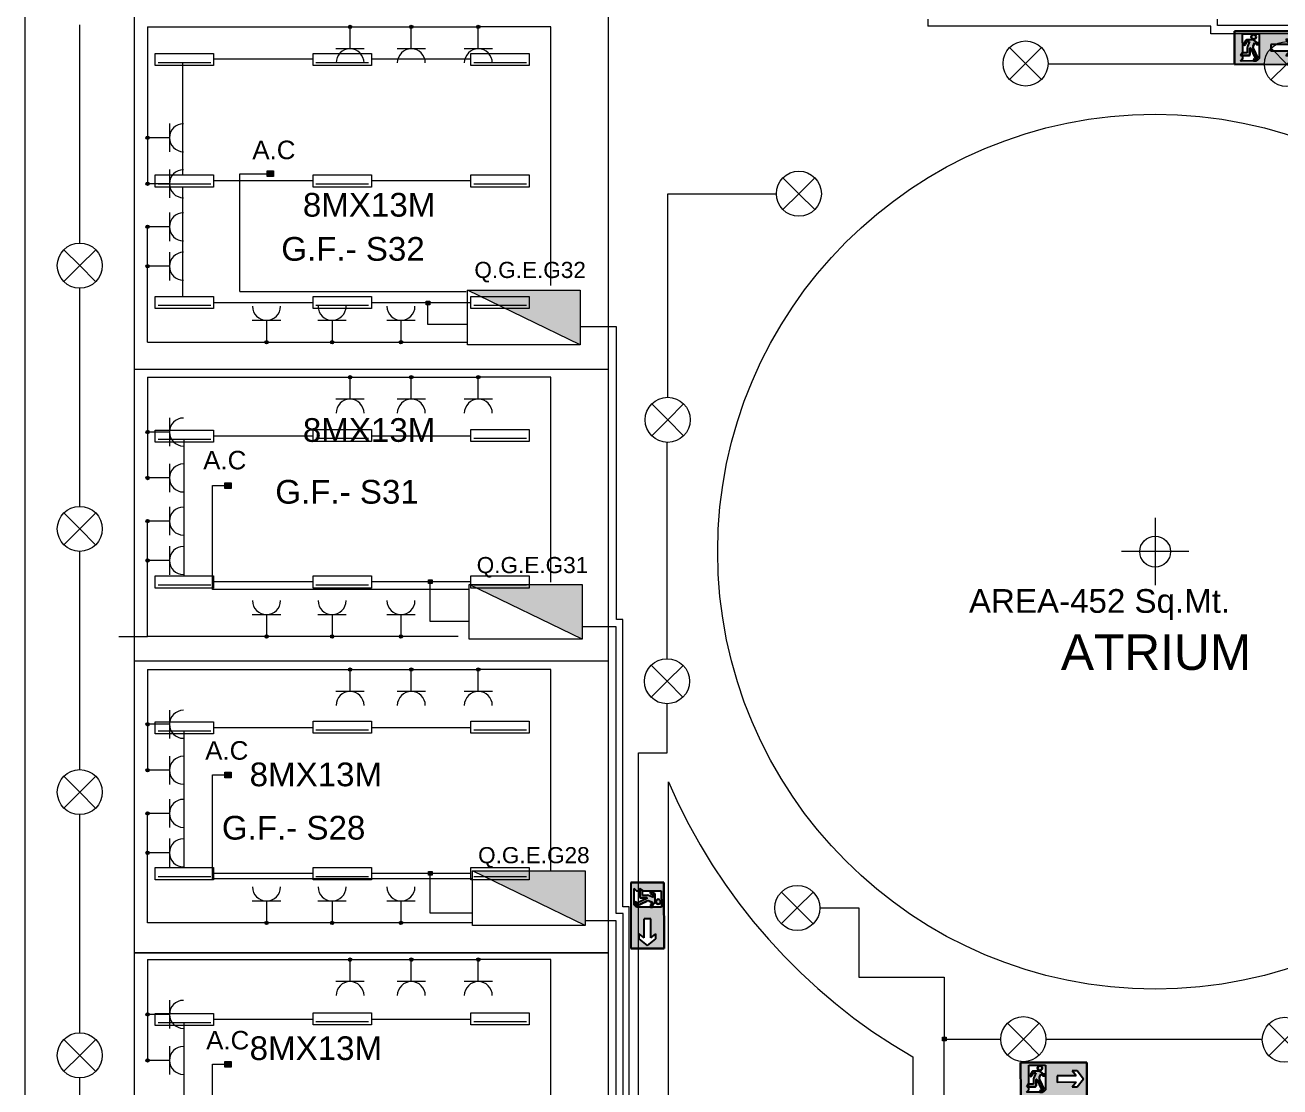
# Model space of a CAD drawing. Extents: x -17539 to 1421, y -3169 to 802964.
# Drawn here: x 50.13 to 84.56, y 365.69 to 394.81 of the extents above; entities that cross this region are included whole.
import ezdxf
from ezdxf.enums import TextEntityAlignment as Align

# ---------------------------------------------------------------- set-up
doc = ezdxf.new("R2010")
doc.units = 0
doc.header["$LTSCALE"] = 25
doc.header["$MEASUREMENT"] = 0
doc.linetypes.add('DASHED2', pattern=[0.375, 0.25, -0.125])
doc.layers.get('0').update_dxf_attribs({"lineweight": 9})
for name, color, linetype, lineweight in [('Iluminação', 10, 'Continuous', 9), ('Quadros', 50, 'Continuous', 9), ('www.cadblocksfree.com', 7, 'Continuous', 9)]:
    doc.layers.add(name, color=color, linetype=linetype, lineweight=lineweight)
doc.layers.add('Simbologia de Emergência', color=6, linetype='Continuous')
doc.layers.add('Tomadas', color=3, linetype='Continuous', lineweight=9, true_color=0x00f500)
doc.styles.add('ROMANS', font='arial.ttf')
doc.styles.get("Standard").update_dxf_attribs({"font": 'arial.ttf'})

# ---------------------------------------------------------------- blocks, each defined once
blk = doc.blocks.new('Iluminárias 1')
at = {"layer": 'Iluminação'}
blk.add_line((0.079, 0.079), (1.521, 0.079), dxfattribs=at)
blk.add_lwpolyline([(0, 0), (1.6, 0), (1.6, 0.332), (0, 0.332)], close=True, dxfattribs=at)
blk = doc.blocks.new('Ponto de Luz')
for q in [(-0.437, 0.437), (0.438, 0.436), (-0.438, -0.436), (0.437, -0.437)]:
    blk.add_line((0, 0), q)
blk.add_circle((0, 0), 0.618)
blk = doc.blocks.new('Caixa de Derivação')
at = {"layer": 'Iluminação'}
h = blk.add_hatch(color=256, dxfattribs=at)
h.dxf.hatch_style = 1
h.paths.add_polyline_path([(0.052, 0.051), (-0.048, 0.051), (-0.048, -0.049), (0.052, -0.049)])
blk.add_lwpolyline([(-0.048, 0.051), (0.052, 0.051), (0.052, -0.049), (-0.048, -0.049)], close=True, dxfattribs=at)
blk = doc.blocks.new('emergencia seta')
at = {"layer": 'Simbologia de Emergência'}
h = blk.add_hatch(color=98, dxfattribs=at)
h.paths.add_polyline_path([(1.001, 0.298), (0.094, 0.296), (-0.813, 0.294), (-0.811, -0.613), (1.003, -0.609)])
h.paths.add_polyline_path([(-0.131, -0.455), (-0.195, -0.52), (-0.649, -0.521), (-0.585, -0.456), (-0.585, -0.371), (-0.643, -0.371), (-0.595, -0.289), (-0.585, -0.289), (-0.587, 0.224), (-0.133, 0.225)], flags=16)
h.paths.add_polyline_path([(-0.372, -0.172, 0.038289), (-0.372, -0.171)], flags=0)
h.paths.add_polyline_path([(0.186, -0.248), (0.185, -0.067), (0.706, -0.066), (0.597, 0.07), (0.733, 0.07), (0.915, -0.156), (0.734, -0.383), (0.598, -0.383), (0.706, -0.247)], flags=16)
h.paths.add_polyline_path([(-0.349, 0.142, -1), (-0.221, 0.142, -1)], flags=0)
h.paths.add_polyline_path([(-0.188, -0.455), (-0.261, -0.455), (-0.291, -0.52), (-0.218, -0.52)], flags=16)
h.paths.add_polyline_path([(-0.3, -0.17, -0.215507), (-0.301, -0.11), (-0.263, -0.02), (-0.204, -0.069), (-0.132, -0.069), (-0.132, -0.021), (-0.187, -0.021), (-0.277, 0.054, 0.148058), (-0.294, 0.059), (-0.473, 0.059, 0.263654), (-0.498, 0.044), (-0.553, -0.048, 1), (-0.512, -0.072), (-0.462, 0.011), (-0.399, 0.011), (-0.454, -0.127, 0.095479), (-0.459, -0.154), (-0.459, -0.293), (-0.592, -0.294), (-0.635, -0.366), (-0.409, -0.366, 0.414214), (-0.386, -0.343), (-0.387, -0.173, -0.740976), (-0.372, -0.172), (-0.241, -0.446), (-0.169, -0.446)], flags=0)
for p, q in [((-0.813, 0.294), (1.001, 0.298)), ((-0.811, -0.613), (-0.813, 0.294)), ((1.001, 0.298), (1.003, -0.609)), ((1.001, 0.298), (1.001, 0.298)), ((1.001, 0.298), (1.003, -0.609)), ((1.001, 0.298), (1.001, 0.298))]:
    blk.add_line(p, q, dxfattribs=at)
at = {"layer": 'Simbologia de Emergência', "color": 7, "linetype": 'ByBlock', "lineweight": -2, "true_color": 0xffffff}
for p, q in [((1.001, 0.298), (-0.813, 0.294)), ((-0.813, 0.294), (-0.811, -0.613)), ((-0.587, 0.224), (-0.133, 0.225)), ((-0.587, 0.224), (-0.133, 0.225)), ((-0.587, 0.224), (-0.133, 0.225)), ((-0.585, -0.289), (-0.587, 0.224)), ((-0.585, -0.289), (-0.587, 0.224)), ((-0.585, -0.289), (-0.587, 0.224)), ((-0.498, 0.044), (-0.553, -0.048)), ((-0.498, 0.044), (-0.553, -0.048)), ((-0.498, 0.044), (-0.553, -0.048)), ((-0.512, -0.072), (-0.462, 0.011)), ((-0.512, -0.072), (-0.462, 0.011)), ((-0.512, -0.072), (-0.462, 0.011)), ((-0.294, 0.059), (-0.473, 0.059)), ((-0.294, 0.059), (-0.473, 0.059)), ((-0.294, 0.059), (-0.473, 0.059)), ((-0.462, 0.011), (-0.399, 0.011)), ((-0.462, 0.011), (-0.399, 0.011)), ((-0.462, 0.011), (-0.399, 0.011)), ((-0.399, 0.011), (-0.454, -0.127)), ((-0.399, 0.011), (-0.454, -0.127)), ((-0.399, 0.011), (-0.454, -0.127)), ((-0.349, 0.142), (-0.349, 0.142)), ((-0.277, 0.054), (-0.187, -0.021)), ((-0.277, 0.054), (-0.187, -0.021)), ((-0.187, -0.021), (-0.277, 0.054)), ((-0.133, 0.225), (-0.131, -0.455)), ((0.706, -0.066), (0.597, 0.07)), ((0.733, 0.07), (0.597, 0.07)), ((0.915, -0.156), (0.733, 0.07)), ((1.003, -0.609), (1.001, 0.298)), ((1.003, -0.609), (1.001, 0.298)), ((-0.595, -0.289), (-0.643, -0.371)), ((-0.595, -0.289), (-0.643, -0.371)), ((-0.643, -0.371), (-0.595, -0.289)), ((-0.592, -0.294), (-0.635, -0.366)), ((-0.592, -0.294), (-0.635, -0.366)), ((-0.592, -0.294), (-0.635, -0.366)), ((-0.585, -0.289), (-0.595, -0.289)), ((-0.585, -0.289), (-0.595, -0.289)), ((-0.595, -0.289), (-0.585, -0.289)), ((-0.459, -0.293), (-0.592, -0.294)), ((-0.459, -0.293), (-0.592, -0.294)), ((-0.459, -0.293), (-0.592, -0.294)), ((-0.459, -0.154), (-0.459, -0.293)), ((-0.459, -0.154), (-0.459, -0.293)), ((-0.459, -0.154), (-0.459, -0.293)), ((-0.387, -0.173), (-0.386, -0.343)), ((-0.387, -0.173), (-0.386, -0.343)), ((-0.386, -0.343), (-0.387, -0.173)), ((-0.372, -0.171), (-0.372, -0.172)), ((-0.372, -0.172), (-0.241, -0.446)), ((-0.372, -0.172), (-0.241, -0.446)), ((-0.372, -0.172), (-0.372, -0.172)), ((-0.372, -0.172), (-0.241, -0.446)), ((-0.263, -0.02), (-0.301, -0.11)), ((-0.263, -0.02), (-0.301, -0.11)), ((-0.301, -0.11), (-0.263, -0.02)), ((-0.3, -0.17), (-0.169, -0.446)), ((-0.3, -0.17), (-0.169, -0.446)), ((-0.169, -0.446), (-0.3, -0.17)), ((-0.263, -0.02), (-0.204, -0.069)), ((-0.263, -0.02), (-0.204, -0.069)), ((-0.263, -0.02), (-0.204, -0.069)), ((-0.263, -0.02), (-0.263, -0.02)), ((-0.204, -0.069), (-0.132, -0.069)), ((-0.204, -0.069), (-0.132, -0.069)), ((-0.204, -0.069), (-0.132, -0.069)), ((-0.187, -0.021), (-0.132, -0.021)), ((-0.187, -0.021), (-0.132, -0.021)), ((-0.132, -0.021), (-0.187, -0.021)), ((-0.132, -0.069), (-0.132, -0.021)), ((0.706, -0.066), (0.185, -0.067)), ((0.185, -0.067), (0.186, -0.248)), ((0.706, -0.247), (0.186, -0.248)), ((0.706, -0.247), (0.598, -0.383)), ((0.915, -0.156), (0.734, -0.383)), ((-0.811, -0.613), (1.003, -0.609)), ((-0.585, -0.456), (-0.649, -0.521)), ((-0.585, -0.456), (-0.649, -0.521)), ((-0.649, -0.521), (-0.585, -0.456)), ((-0.195, -0.52), (-0.649, -0.521)), ((-0.585, -0.371), (-0.643, -0.371)), ((-0.585, -0.371), (-0.643, -0.371)), ((-0.585, -0.371), (-0.643, -0.371)), ((-0.409, -0.366), (-0.635, -0.366)), ((-0.409, -0.366), (-0.635, -0.366)), ((-0.635, -0.366), (-0.409, -0.366)), ((-0.585, -0.456), (-0.585, -0.371)), ((-0.585, -0.456), (-0.585, -0.371)), ((-0.585, -0.456), (-0.585, -0.371)), ((-0.291, -0.52), (-0.261, -0.455)), ((-0.291, -0.52), (-0.261, -0.455)), ((-0.261, -0.455), (-0.291, -0.52)), ((-0.291, -0.52), (-0.218, -0.52)), ((-0.188, -0.455), (-0.261, -0.455)), ((-0.188, -0.455), (-0.261, -0.455)), ((-0.188, -0.455), (-0.261, -0.455)), ((-0.169, -0.446), (-0.241, -0.446)), ((-0.169, -0.446), (-0.241, -0.446)), ((-0.241, -0.446), (-0.169, -0.446)), ((-0.218, -0.52), (-0.188, -0.455)), ((-0.218, -0.52), (-0.188, -0.455)), ((-0.218, -0.52), (-0.188, -0.455)), ((-0.131, -0.455), (-0.195, -0.52)), ((-0.131, -0.455), (-0.195, -0.52)), ((-0.131, -0.455), (-0.195, -0.52)), ((-0.188, -0.455), (-0.188, -0.455)), ((-0.131, -0.455), (-0.131, -0.455)), ((0.734, -0.383), (0.598, -0.383))]:
    blk.add_line(p, q, dxfattribs=at)
blk.add_circle((-0.285, 0.142), 0.0645, dxfattribs=at)
blk.add_circle((-0.285, 0.142), 0.0645, dxfattribs=at)
for centre, radius, start, end in [((-0.473, 0.029), 0.0296, 90.1318, 149.2124), ((-0.473, 0.029), 0.0296, 90.1318, 149.2123), ((-0.473, 0.029), 0.0296, 90.1318, 149.2123), ((-0.285, 0.142), 0.0645, 0.1318, 180.1318), ((-0.285, 0.142), 0.0645, 180.1318, 0.1318), ((-0.294, 0.03), 0.0296, 56.444, 90.1318), ((-0.294, 0.03), 0.0296, 56.4442, 90.1318), ((-0.294, 0.03), 0.0296, 56.4442, 90.1318), ((-0.532, -0.06), 0.024, 149.2124, 329.2124), ((-0.532, -0.06), 0.024, 149.2123, 329.2123), ((-0.532, -0.06), 0.024, 149.2123, 329.2123), ((-0.387, -0.154), 0.0726, 158.3161, 180.1318), ((-0.387, -0.154), 0.0726, 158.3158, 180.1318), ((-0.387, -0.154), 0.0726, 158.3158, 180.1318), ((-0.409, -0.343), 0.0227, 270.1318, 0.1318), ((-0.409, -0.343), 0.0227, 270.1318, 0.1318), ((-0.409, -0.343), 0.0227, 270.1318, 0.1318), ((-0.379, -0.174), 0.00779, 21.0343, 167.1846), ((-0.379, -0.174), 0.00779, 21.0343, 167.1846), ((-0.379, -0.174), 0.00779, 21.0343, 167.1846), ((-0.379, -0.174), 0.00779, 21.0343, 29.8052), ((-0.234, -0.138), 0.0726, 156.7728, 205.4198), ((-0.234, -0.138), 0.0726, 156.7731, 205.4198), ((-0.234, -0.138), 0.0726, 156.7731, 205.4198)]:
    blk.add_arc(centre, radius, start, end, dxfattribs=at)
blk = doc.blocks.new('quadro eletrico')
h = blk.add_hatch(color=256)
h.dxf.hatch_style = 1
h.paths.add_polyline_path([(1.839, -0.788), (-1.457, 0.809), (-1.457, -0.788)])
blk.add_line((-1.457, 0.809), (1.839, -0.788))
blk.add_lwpolyline([(-1.457, 0.809), (1.839, 0.809), (1.839, -0.788), (-1.457, -0.788)], close=True)
blk = doc.blocks.new('Quadro')
at = {"xscale": 0.6593095434044552, "yscale": 0.6593095434044552, "zscale": 0.6593095434044552}
blk.add_blockref('quadro eletrico', (-0.091, 0.017), dxfattribs=at)
blk = doc.blocks.new('Tomada')
for p, q in [((0, 0.632), (0, 0)), ((0, 0), (-0.975, 0)), ((0, 0), (0, -0.632))]:
    blk.add_line(p, q)
blk.add_arc((0.622, 0), 0.622, 90, 270)

msp = doc.modelspace()

# ---------------------------------------------------------------- hatches: boundary and pattern name
at = {"layer": 'Tomadas'}
h = msp.add_hatch(color=256, dxfattribs=at)
h.dxf.hatch_style = 1
h.paths.add_polyline_path([(59.095, 394.76, 1), (59.002, 394.76, 1)])
h = msp.add_hatch(color=256, dxfattribs=at)
h.dxf.hatch_style = 1
h.paths.add_polyline_path([(59.095, 394.76, 1), (59.002, 394.76, 1)])
h = msp.add_hatch(color=256, dxfattribs=at)
h.dxf.hatch_style = 1
h.paths.add_polyline_path([(59.095, 394.76, 1), (59.002, 394.76, 1)])
h = msp.add_hatch(color=256, dxfattribs=at)
h.dxf.hatch_style = 1
h.paths.add_polyline_path([(59.095, 394.76, 1), (59.002, 394.76, 1)])
h = msp.add_hatch(color=256, dxfattribs=at)
h.dxf.hatch_style = 1
h.paths.add_polyline_path([(60.775, 394.76, 1), (60.682, 394.76, 1)])
h = msp.add_hatch(color=256, dxfattribs=at)
h.dxf.hatch_style = 1
h.paths.add_polyline_path([(60.775, 394.76, 1), (60.682, 394.76, 1)])
h = msp.add_hatch(color=256, dxfattribs=at)
h.dxf.hatch_style = 1
h.paths.add_polyline_path([(60.775, 394.76, 1), (60.682, 394.76, 1)])
h = msp.add_hatch(color=256, dxfattribs=at)
h.dxf.hatch_style = 1
h.paths.add_polyline_path([(60.775, 394.76, 1), (60.682, 394.76, 1)])
h = msp.add_hatch(color=256, dxfattribs=at)
h.dxf.hatch_style = 1
h.paths.add_polyline_path([(62.519, 394.76, 1), (62.612, 394.76, 1)])
h = msp.add_hatch(color=256, dxfattribs=at)
h.dxf.hatch_style = 1
h.paths.add_polyline_path([(62.519, 394.76, 1), (62.612, 394.76, 1)])
h = msp.add_hatch(color=256, dxfattribs=at)
h.dxf.hatch_style = 1
h.paths.add_polyline_path([(62.519, 394.76, 1), (62.612, 394.76, 1)])
h = msp.add_hatch(color=256, dxfattribs=at)
h.dxf.hatch_style = 1
h.paths.add_polyline_path([(62.519, 394.76, 1), (62.612, 394.76, 1)])
h = msp.add_hatch(color=256, dxfattribs=at)
h.dxf.hatch_style = 1
h.paths.add_polyline_path([(53.54, 391.722, 1), (53.446, 391.722, 1)])
h = msp.add_hatch(color=256, dxfattribs=at)
h.dxf.hatch_style = 1
h.paths.add_polyline_path([(53.54, 391.722, 1), (53.446, 391.722, 1)])
h = msp.add_hatch(color=256, dxfattribs=at)
h.dxf.hatch_style = 1
h.paths.add_polyline_path([(53.54, 391.722, 1), (53.446, 391.722, 1)])
h = msp.add_hatch(color=256, dxfattribs=at)
h.dxf.hatch_style = 1
h.paths.add_polyline_path([(53.54, 391.722, 1), (53.446, 391.722, 1)])
h = msp.add_hatch(color=256, dxfattribs=at)
h.dxf.hatch_style = 1
h.paths.add_polyline_path([(56.777, 390.812), (56.777, 390.656), (56.951, 390.656), (56.951, 390.812)])
h = msp.add_hatch(color=256, dxfattribs=at)
h.dxf.hatch_style = 1
h.paths.add_polyline_path([(53.54, 390.46, 1), (53.446, 390.46, 1)])
h = msp.add_hatch(color=256, dxfattribs=at)
h.dxf.hatch_style = 1
h.paths.add_polyline_path([(53.54, 390.46, 1), (53.446, 390.46, 1)])
h = msp.add_hatch(color=256, dxfattribs=at)
h.dxf.hatch_style = 1
h.paths.add_polyline_path([(53.54, 390.46, 1), (53.446, 390.46, 1)])
h = msp.add_hatch(color=256, dxfattribs=at)
h.dxf.hatch_style = 1
h.paths.add_polyline_path([(53.54, 390.46, 1), (53.446, 390.46, 1)])
h = msp.add_hatch(color=256, dxfattribs=at)
h.dxf.hatch_style = 1
h.paths.add_polyline_path([(53.54, 389.279, 1), (53.446, 389.279, 1)])
h = msp.add_hatch(color=256, dxfattribs=at)
h.dxf.hatch_style = 1
h.paths.add_polyline_path([(53.54, 389.279, 1), (53.446, 389.279, 1)])
h = msp.add_hatch(color=256, dxfattribs=at)
h.dxf.hatch_style = 1
h.paths.add_polyline_path([(53.54, 389.279, 1), (53.446, 389.279, 1)])
h = msp.add_hatch(color=256, dxfattribs=at)
h.dxf.hatch_style = 1
h.paths.add_polyline_path([(53.54, 389.279, 1), (53.446, 389.279, 1)])
h = msp.add_hatch(color=256, dxfattribs=at)
h.dxf.hatch_style = 1
h.paths.add_polyline_path([(53.54, 388.196, 1), (53.446, 388.196, 1)])
h = msp.add_hatch(color=256, dxfattribs=at)
h.dxf.hatch_style = 1
h.paths.add_polyline_path([(53.54, 388.196, 1), (53.446, 388.196, 1)])
h = msp.add_hatch(color=256, dxfattribs=at)
h.dxf.hatch_style = 1
h.paths.add_polyline_path([(53.54, 388.196, 1), (53.446, 388.196, 1)])
h = msp.add_hatch(color=256, dxfattribs=at)
h.dxf.hatch_style = 1
h.paths.add_polyline_path([(53.54, 388.196, 1), (53.446, 388.196, 1)])
h = msp.add_hatch(color=256, dxfattribs=at)
h.dxf.hatch_style = 1
h.paths.add_polyline_path([(56.804, 386.113, 1), (56.71, 386.113, 1)])
h = msp.add_hatch(color=256, dxfattribs=at)
h.dxf.hatch_style = 1
h.paths.add_polyline_path([(56.804, 386.113, 1), (56.71, 386.113, 1)])
h = msp.add_hatch(color=256, dxfattribs=at)
h.dxf.hatch_style = 1
h.paths.add_polyline_path([(56.804, 386.113, 1), (56.71, 386.113, 1)])
h = msp.add_hatch(color=256, dxfattribs=at)
h.dxf.hatch_style = 1
h.paths.add_polyline_path([(56.804, 386.113, 1), (56.71, 386.113, 1)])
h = msp.add_hatch(color=256, dxfattribs=at)
h.dxf.hatch_style = 1
h.paths.add_polyline_path([(58.601, 386.113, 1), (58.508, 386.113, 1)])
h = msp.add_hatch(color=256, dxfattribs=at)
h.dxf.hatch_style = 1
h.paths.add_polyline_path([(58.601, 386.113, 1), (58.508, 386.113, 1)])
h = msp.add_hatch(color=256, dxfattribs=at)
h.dxf.hatch_style = 1
h.paths.add_polyline_path([(58.601, 386.113, 1), (58.508, 386.113, 1)])
h = msp.add_hatch(color=256, dxfattribs=at)
h.dxf.hatch_style = 1
h.paths.add_polyline_path([(58.601, 386.113, 1), (58.508, 386.113, 1)])
h = msp.add_hatch(color=256, dxfattribs=at)
h.dxf.hatch_style = 1
h.paths.add_polyline_path([(60.491, 386.113, 1), (60.398, 386.113, 1)])
h = msp.add_hatch(color=256, dxfattribs=at)
h.dxf.hatch_style = 1
h.paths.add_polyline_path([(60.491, 386.113, 1), (60.398, 386.113, 1)])
h = msp.add_hatch(color=256, dxfattribs=at)
h.dxf.hatch_style = 1
h.paths.add_polyline_path([(60.491, 386.113, 1), (60.398, 386.113, 1)])
h = msp.add_hatch(color=256, dxfattribs=at)
h.dxf.hatch_style = 1
h.paths.add_polyline_path([(60.491, 386.113, 1), (60.398, 386.113, 1)])
h = msp.add_hatch(color=256, dxfattribs=at)
h.dxf.hatch_style = 1
h.paths.add_polyline_path([(59.095, 385.152, 1), (59.002, 385.152, 1)])
h = msp.add_hatch(color=256, dxfattribs=at)
h.dxf.hatch_style = 1
h.paths.add_polyline_path([(59.095, 385.152, 1), (59.002, 385.152, 1)])
h = msp.add_hatch(color=256, dxfattribs=at)
h.dxf.hatch_style = 1
h.paths.add_polyline_path([(59.095, 385.152, 1), (59.002, 385.152, 1)])
h = msp.add_hatch(color=256, dxfattribs=at)
h.dxf.hatch_style = 1
h.paths.add_polyline_path([(59.095, 385.152, 1), (59.002, 385.152, 1)])
h = msp.add_hatch(color=256, dxfattribs=at)
h.dxf.hatch_style = 1
h.paths.add_polyline_path([(60.775, 385.152, 1), (60.682, 385.152, 1)])
h = msp.add_hatch(color=256, dxfattribs=at)
h.dxf.hatch_style = 1
h.paths.add_polyline_path([(60.775, 385.152, 1), (60.682, 385.152, 1)])
h = msp.add_hatch(color=256, dxfattribs=at)
h.dxf.hatch_style = 1
h.paths.add_polyline_path([(60.775, 385.152, 1), (60.682, 385.152, 1)])
h = msp.add_hatch(color=256, dxfattribs=at)
h.dxf.hatch_style = 1
h.paths.add_polyline_path([(60.775, 385.152, 1), (60.682, 385.152, 1)])
h = msp.add_hatch(color=256, dxfattribs=at)
h.dxf.hatch_style = 1
h.paths.add_polyline_path([(62.519, 385.152, 1), (62.612, 385.152, 1)])
h = msp.add_hatch(color=256, dxfattribs=at)
h.dxf.hatch_style = 1
h.paths.add_polyline_path([(62.519, 385.152, 1), (62.612, 385.152, 1)])
h = msp.add_hatch(color=256, dxfattribs=at)
h.dxf.hatch_style = 1
h.paths.add_polyline_path([(62.519, 385.152, 1), (62.612, 385.152, 1)])
h = msp.add_hatch(color=256, dxfattribs=at)
h.dxf.hatch_style = 1
h.paths.add_polyline_path([(62.519, 385.152, 1), (62.612, 385.152, 1)])
h = msp.add_hatch(color=256, dxfattribs=at)
h.dxf.hatch_style = 1
h.paths.add_polyline_path([(53.54, 383.65, 1), (53.446, 383.65, 1)])
h = msp.add_hatch(color=256, dxfattribs=at)
h.dxf.hatch_style = 1
h.paths.add_polyline_path([(53.54, 383.65, 1), (53.446, 383.65, 1)])
h = msp.add_hatch(color=256, dxfattribs=at)
h.dxf.hatch_style = 1
h.paths.add_polyline_path([(53.54, 383.65, 1), (53.446, 383.65, 1)])
h = msp.add_hatch(color=256, dxfattribs=at)
h.dxf.hatch_style = 1
h.paths.add_polyline_path([(53.54, 383.65, 1), (53.446, 383.65, 1)])
h = msp.add_hatch(color=256, dxfattribs=at)
h.dxf.hatch_style = 1
h.paths.add_polyline_path([(53.54, 382.389, 1), (53.446, 382.389, 1)])
h = msp.add_hatch(color=256, dxfattribs=at)
h.dxf.hatch_style = 1
h.paths.add_polyline_path([(53.54, 382.389, 1), (53.446, 382.389, 1)])
h = msp.add_hatch(color=256, dxfattribs=at)
h.dxf.hatch_style = 1
h.paths.add_polyline_path([(53.54, 382.389, 1), (53.446, 382.389, 1)])
h = msp.add_hatch(color=256, dxfattribs=at)
h.dxf.hatch_style = 1
h.paths.add_polyline_path([(53.54, 382.389, 1), (53.446, 382.389, 1)])
h = msp.add_hatch(color=256, dxfattribs=at)
h.dxf.hatch_style = 1
h.paths.add_polyline_path([(55.614, 382.253), (55.614, 382.097), (55.788, 382.097), (55.788, 382.253)])
h = msp.add_hatch(color=256, dxfattribs=at)
h.dxf.hatch_style = 1
h.paths.add_polyline_path([(53.54, 381.207, 1), (53.446, 381.207, 1)])
h = msp.add_hatch(color=256, dxfattribs=at)
h.dxf.hatch_style = 1
h.paths.add_polyline_path([(53.54, 381.207, 1), (53.446, 381.207, 1)])
h = msp.add_hatch(color=256, dxfattribs=at)
h.dxf.hatch_style = 1
h.paths.add_polyline_path([(53.54, 381.207, 1), (53.446, 381.207, 1)])
h = msp.add_hatch(color=256, dxfattribs=at)
h.dxf.hatch_style = 1
h.paths.add_polyline_path([(53.54, 381.207, 1), (53.446, 381.207, 1)])
h = msp.add_hatch(color=256, dxfattribs=at)
h.dxf.hatch_style = 1
h.paths.add_polyline_path([(53.54, 380.125, 1), (53.446, 380.125, 1)])
h = msp.add_hatch(color=256, dxfattribs=at)
h.dxf.hatch_style = 1
h.paths.add_polyline_path([(53.54, 380.125, 1), (53.446, 380.125, 1)])
h = msp.add_hatch(color=256, dxfattribs=at)
h.dxf.hatch_style = 1
h.paths.add_polyline_path([(53.54, 380.125, 1), (53.446, 380.125, 1)])
h = msp.add_hatch(color=256, dxfattribs=at)
h.dxf.hatch_style = 1
h.paths.add_polyline_path([(53.54, 380.125, 1), (53.446, 380.125, 1)])
h = msp.add_hatch(color=256, dxfattribs=at)
h.dxf.hatch_style = 1
h.paths.add_polyline_path([(56.804, 378.042, 1), (56.71, 378.042, 1)])
h = msp.add_hatch(color=256, dxfattribs=at)
h.dxf.hatch_style = 1
h.paths.add_polyline_path([(56.804, 378.042, 1), (56.71, 378.042, 1)])
h = msp.add_hatch(color=256, dxfattribs=at)
h.dxf.hatch_style = 1
h.paths.add_polyline_path([(56.804, 378.042, 1), (56.71, 378.042, 1)])
h = msp.add_hatch(color=256, dxfattribs=at)
h.dxf.hatch_style = 1
h.paths.add_polyline_path([(56.804, 378.042, 1), (56.71, 378.042, 1)])
h = msp.add_hatch(color=256, dxfattribs=at)
h.dxf.hatch_style = 1
h.paths.add_polyline_path([(58.601, 378.042, 1), (58.508, 378.042, 1)])
h = msp.add_hatch(color=256, dxfattribs=at)
h.dxf.hatch_style = 1
h.paths.add_polyline_path([(58.601, 378.042, 1), (58.508, 378.042, 1)])
h = msp.add_hatch(color=256, dxfattribs=at)
h.dxf.hatch_style = 1
h.paths.add_polyline_path([(58.601, 378.042, 1), (58.508, 378.042, 1)])
h = msp.add_hatch(color=256, dxfattribs=at)
h.dxf.hatch_style = 1
h.paths.add_polyline_path([(58.601, 378.042, 1), (58.508, 378.042, 1)])
h = msp.add_hatch(color=256, dxfattribs=at)
h.dxf.hatch_style = 1
h.paths.add_polyline_path([(60.491, 378.042, 1), (60.398, 378.042, 1)])
h = msp.add_hatch(color=256, dxfattribs=at)
h.dxf.hatch_style = 1
h.paths.add_polyline_path([(60.491, 378.042, 1), (60.398, 378.042, 1)])
h = msp.add_hatch(color=256, dxfattribs=at)
h.dxf.hatch_style = 1
h.paths.add_polyline_path([(60.491, 378.042, 1), (60.398, 378.042, 1)])
h = msp.add_hatch(color=256, dxfattribs=at)
h.dxf.hatch_style = 1
h.paths.add_polyline_path([(60.491, 378.042, 1), (60.398, 378.042, 1)])
h = msp.add_hatch(color=256, dxfattribs=at)
h.dxf.hatch_style = 1
h.paths.add_polyline_path([(59.095, 377.134, 1), (59.002, 377.134, 1)])
h = msp.add_hatch(color=256, dxfattribs=at)
h.dxf.hatch_style = 1
h.paths.add_polyline_path([(59.095, 377.134, 1), (59.002, 377.134, 1)])
h = msp.add_hatch(color=256, dxfattribs=at)
h.dxf.hatch_style = 1
h.paths.add_polyline_path([(59.095, 377.134, 1), (59.002, 377.134, 1)])
h = msp.add_hatch(color=256, dxfattribs=at)
h.dxf.hatch_style = 1
h.paths.add_polyline_path([(59.095, 377.134, 1), (59.002, 377.134, 1)])
h = msp.add_hatch(color=256, dxfattribs=at)
h.dxf.hatch_style = 1
h.paths.add_polyline_path([(60.775, 377.134, 1), (60.682, 377.134, 1)])
h = msp.add_hatch(color=256, dxfattribs=at)
h.dxf.hatch_style = 1
h.paths.add_polyline_path([(60.775, 377.134, 1), (60.682, 377.134, 1)])
h = msp.add_hatch(color=256, dxfattribs=at)
h.dxf.hatch_style = 1
h.paths.add_polyline_path([(60.775, 377.134, 1), (60.682, 377.134, 1)])
h = msp.add_hatch(color=256, dxfattribs=at)
h.dxf.hatch_style = 1
h.paths.add_polyline_path([(60.775, 377.134, 1), (60.682, 377.134, 1)])
h = msp.add_hatch(color=256, dxfattribs=at)
h.dxf.hatch_style = 1
h.paths.add_polyline_path([(62.519, 377.134, 1), (62.612, 377.134, 1)])
h = msp.add_hatch(color=256, dxfattribs=at)
h.dxf.hatch_style = 1
h.paths.add_polyline_path([(62.519, 377.134, 1), (62.612, 377.134, 1)])
h = msp.add_hatch(color=256, dxfattribs=at)
h.dxf.hatch_style = 1
h.paths.add_polyline_path([(62.519, 377.134, 1), (62.612, 377.134, 1)])
h = msp.add_hatch(color=256, dxfattribs=at)
h.dxf.hatch_style = 1
h.paths.add_polyline_path([(62.519, 377.134, 1), (62.612, 377.134, 1)])
h = msp.add_hatch(color=256, dxfattribs=at)
h.dxf.hatch_style = 1
h.paths.add_polyline_path([(53.54, 375.633, 1), (53.446, 375.633, 1)])
h = msp.add_hatch(color=256, dxfattribs=at)
h.dxf.hatch_style = 1
h.paths.add_polyline_path([(53.54, 375.633, 1), (53.446, 375.633, 1)])
h = msp.add_hatch(color=256, dxfattribs=at)
h.dxf.hatch_style = 1
h.paths.add_polyline_path([(53.54, 375.633, 1), (53.446, 375.633, 1)])
h = msp.add_hatch(color=256, dxfattribs=at)
h.dxf.hatch_style = 1
h.paths.add_polyline_path([(53.54, 375.633, 1), (53.446, 375.633, 1)])
h = msp.add_hatch(color=256, dxfattribs=at)
h.dxf.hatch_style = 1
h.paths.add_polyline_path([(53.54, 374.372, 1), (53.446, 374.372, 1)])
h = msp.add_hatch(color=256, dxfattribs=at)
h.dxf.hatch_style = 1
h.paths.add_polyline_path([(53.54, 374.372, 1), (53.446, 374.372, 1)])
h = msp.add_hatch(color=256, dxfattribs=at)
h.dxf.hatch_style = 1
h.paths.add_polyline_path([(53.54, 374.372, 1), (53.446, 374.372, 1)])
h = msp.add_hatch(color=256, dxfattribs=at)
h.dxf.hatch_style = 1
h.paths.add_polyline_path([(53.54, 374.372, 1), (53.446, 374.372, 1)])
h = msp.add_hatch(color=256, dxfattribs=at)
h.dxf.hatch_style = 1
h.paths.add_polyline_path([(55.614, 374.323), (55.614, 374.166), (55.788, 374.166), (55.788, 374.323)])
h = msp.add_hatch(color=256, dxfattribs=at)
h.dxf.hatch_style = 1
h.paths.add_polyline_path([(53.54, 373.19, 1), (53.446, 373.19, 1)])
h = msp.add_hatch(color=256, dxfattribs=at)
h.dxf.hatch_style = 1
h.paths.add_polyline_path([(53.54, 373.19, 1), (53.446, 373.19, 1)])
h = msp.add_hatch(color=256, dxfattribs=at)
h.dxf.hatch_style = 1
h.paths.add_polyline_path([(53.54, 373.19, 1), (53.446, 373.19, 1)])
h = msp.add_hatch(color=256, dxfattribs=at)
h.dxf.hatch_style = 1
h.paths.add_polyline_path([(53.54, 373.19, 1), (53.446, 373.19, 1)])
h = msp.add_hatch(color=256, dxfattribs=at)
h.dxf.hatch_style = 1
h.paths.add_polyline_path([(53.54, 372.108, 1), (53.446, 372.108, 1)])
h = msp.add_hatch(color=256, dxfattribs=at)
h.dxf.hatch_style = 1
h.paths.add_polyline_path([(53.54, 372.108, 1), (53.446, 372.108, 1)])
h = msp.add_hatch(color=256, dxfattribs=at)
h.dxf.hatch_style = 1
h.paths.add_polyline_path([(53.54, 372.108, 1), (53.446, 372.108, 1)])
h = msp.add_hatch(color=256, dxfattribs=at)
h.dxf.hatch_style = 1
h.paths.add_polyline_path([(53.54, 372.108, 1), (53.446, 372.108, 1)])
h = msp.add_hatch(color=256, dxfattribs=at)
h.dxf.hatch_style = 1
h.paths.add_polyline_path([(56.804, 370.186, 1), (56.71, 370.186, 1)])
h = msp.add_hatch(color=256, dxfattribs=at)
h.dxf.hatch_style = 1
h.paths.add_polyline_path([(56.804, 370.186, 1), (56.71, 370.186, 1)])
h = msp.add_hatch(color=256, dxfattribs=at)
h.dxf.hatch_style = 1
h.paths.add_polyline_path([(56.804, 370.186, 1), (56.71, 370.186, 1)])
h = msp.add_hatch(color=256, dxfattribs=at)
h.dxf.hatch_style = 1
h.paths.add_polyline_path([(56.804, 370.186, 1), (56.71, 370.186, 1)])
h = msp.add_hatch(color=256, dxfattribs=at)
h.dxf.hatch_style = 1
h.paths.add_polyline_path([(58.601, 370.186, 1), (58.508, 370.186, 1)])
h = msp.add_hatch(color=256, dxfattribs=at)
h.dxf.hatch_style = 1
h.paths.add_polyline_path([(58.601, 370.186, 1), (58.508, 370.186, 1)])
h = msp.add_hatch(color=256, dxfattribs=at)
h.dxf.hatch_style = 1
h.paths.add_polyline_path([(58.601, 370.186, 1), (58.508, 370.186, 1)])
h = msp.add_hatch(color=256, dxfattribs=at)
h.dxf.hatch_style = 1
h.paths.add_polyline_path([(58.601, 370.186, 1), (58.508, 370.186, 1)])
h = msp.add_hatch(color=256, dxfattribs=at)
h.dxf.hatch_style = 1
h.paths.add_polyline_path([(60.491, 370.186, 1), (60.398, 370.186, 1)])
h = msp.add_hatch(color=256, dxfattribs=at)
h.dxf.hatch_style = 1
h.paths.add_polyline_path([(60.491, 370.186, 1), (60.398, 370.186, 1)])
h = msp.add_hatch(color=256, dxfattribs=at)
h.dxf.hatch_style = 1
h.paths.add_polyline_path([(60.491, 370.186, 1), (60.398, 370.186, 1)])
h = msp.add_hatch(color=256, dxfattribs=at)
h.dxf.hatch_style = 1
h.paths.add_polyline_path([(60.491, 370.186, 1), (60.398, 370.186, 1)])
h = msp.add_hatch(color=256, dxfattribs=at)
h.dxf.hatch_style = 1
h.paths.add_polyline_path([(59.095, 369.178, 1), (59.002, 369.178, 1)])
h = msp.add_hatch(color=256, dxfattribs=at)
h.dxf.hatch_style = 1
h.paths.add_polyline_path([(59.095, 369.178, 1), (59.002, 369.178, 1)])
h = msp.add_hatch(color=256, dxfattribs=at)
h.dxf.hatch_style = 1
h.paths.add_polyline_path([(59.095, 369.178, 1), (59.002, 369.178, 1)])
h = msp.add_hatch(color=256, dxfattribs=at)
h.dxf.hatch_style = 1
h.paths.add_polyline_path([(59.095, 369.178, 1), (59.002, 369.178, 1)])
h = msp.add_hatch(color=256, dxfattribs=at)
h.dxf.hatch_style = 1
h.paths.add_polyline_path([(60.775, 369.178, 1), (60.682, 369.178, 1)])
h = msp.add_hatch(color=256, dxfattribs=at)
h.dxf.hatch_style = 1
h.paths.add_polyline_path([(60.775, 369.178, 1), (60.682, 369.178, 1)])
h = msp.add_hatch(color=256, dxfattribs=at)
h.dxf.hatch_style = 1
h.paths.add_polyline_path([(60.775, 369.178, 1), (60.682, 369.178, 1)])
h = msp.add_hatch(color=256, dxfattribs=at)
h.dxf.hatch_style = 1
h.paths.add_polyline_path([(60.775, 369.178, 1), (60.682, 369.178, 1)])
h = msp.add_hatch(color=256, dxfattribs=at)
h.dxf.hatch_style = 1
h.paths.add_polyline_path([(62.519, 369.178, 1), (62.612, 369.178, 1)])
h = msp.add_hatch(color=256, dxfattribs=at)
h.dxf.hatch_style = 1
h.paths.add_polyline_path([(62.519, 369.178, 1), (62.612, 369.178, 1)])
h = msp.add_hatch(color=256, dxfattribs=at)
h.dxf.hatch_style = 1
h.paths.add_polyline_path([(62.519, 369.178, 1), (62.612, 369.178, 1)])
h = msp.add_hatch(color=256, dxfattribs=at)
h.dxf.hatch_style = 1
h.paths.add_polyline_path([(62.519, 369.178, 1), (62.612, 369.178, 1)])
h = msp.add_hatch(color=256, dxfattribs=at)
h.dxf.hatch_style = 1
h.paths.add_polyline_path([(53.54, 367.677, 1), (53.446, 367.677, 1)])
h = msp.add_hatch(color=256, dxfattribs=at)
h.dxf.hatch_style = 1
h.paths.add_polyline_path([(53.54, 367.677, 1), (53.446, 367.677, 1)])
h = msp.add_hatch(color=256, dxfattribs=at)
h.dxf.hatch_style = 1
h.paths.add_polyline_path([(53.54, 367.677, 1), (53.446, 367.677, 1)])
h = msp.add_hatch(color=256, dxfattribs=at)
h.dxf.hatch_style = 1
h.paths.add_polyline_path([(53.54, 367.677, 1), (53.446, 367.677, 1)])
h = msp.add_hatch(color=256, dxfattribs=at)
h.dxf.hatch_style = 1
h.paths.add_polyline_path([(53.54, 366.415, 1), (53.446, 366.415, 1)])
h = msp.add_hatch(color=256, dxfattribs=at)
h.dxf.hatch_style = 1
h.paths.add_polyline_path([(53.54, 366.415, 1), (53.446, 366.415, 1)])
h = msp.add_hatch(color=256, dxfattribs=at)
h.dxf.hatch_style = 1
h.paths.add_polyline_path([(53.54, 366.415, 1), (53.446, 366.415, 1)])
h = msp.add_hatch(color=256, dxfattribs=at)
h.dxf.hatch_style = 1
h.paths.add_polyline_path([(53.54, 366.415, 1), (53.446, 366.415, 1)])
h = msp.add_hatch(color=256, dxfattribs=at)
h.dxf.hatch_style = 1
h.paths.add_polyline_path([(55.614, 366.383), (55.614, 366.226), (55.788, 366.226), (55.788, 366.383)])

# ---------------------------------------------------------------- linework, layer by layer
at = {"layer": 'Iluminação'}
for p, q in [((51.633, 388.831), (51.633, 394.815)), ((55.304, 393.887), (58.034, 393.887)), ((59.634, 393.887), (62.364, 393.887)), ((54.459, 390.702), (54.459, 393.779)), ((84.131, 393.742), (78.196, 393.742)), ((54.459, 387.372), (54.459, 390.369)), ((55.304, 390.549), (58.034, 390.549)), ((59.634, 390.549), (62.364, 390.549)), ((67.761, 384.603), (67.761, 390.187)), ((67.761, 390.187), (70.742, 390.187)), ((51.633, 381.611), (51.633, 387.595)), ((58.034, 387.192), (55.304, 387.192)), ((62.364, 387.192), (59.634, 387.192)), ((61.185, 386.602), (61.185, 387.192)), ((62.271, 386.602), (61.185, 386.602)), ((55.304, 383.545), (58.034, 383.545)), ((59.634, 383.545), (62.364, 383.545)), ((54.494, 379.702), (54.494, 383.449)), ((67.744, 377.432), (67.744, 383.367)), ((51.633, 374.391), (51.633, 380.375)), ((58.034, 379.544), (55.304, 379.544)), ((62.364, 379.544), (59.634, 379.544)), ((61.248, 378.457), (61.248, 379.544)), ((62.319, 378.457), (61.248, 378.457)), ((67.744, 374.853), (67.744, 376.196)), ((54.494, 371.702), (54.494, 375.449)), ((55.304, 375.545), (58.034, 375.545)), ((59.634, 375.545), (62.364, 375.545)), ((66.964, 352.802), (66.964, 374.853)), ((66.964, 374.853), (67.744, 374.853)), ((51.633, 367.171), (51.633, 373.155)), ((58.034, 371.544), (55.304, 371.544)), ((62.364, 371.544), (59.634, 371.544)), ((61.248, 370.457), (61.248, 371.544)), ((62.406, 370.457), (61.248, 370.457)), ((71.934, 370.596), (73.003, 370.596)), ((73.003, 370.596), (73.003, 368.699)), ((73.003, 368.699), (75.347, 368.699)), ((75.347, 368.699), (75.347, 366.997)), ((54.494, 363.702), (54.494, 367.449)), ((55.304, 367.545), (58.034, 367.545)), ((59.634, 367.545), (62.364, 367.545)), ((75.347, 352.802), (75.347, 366.997)), ((75.347, 366.997), (76.9, 366.997)), ((78.136, 366.997), (84.071, 366.997)), ((51.633, 359.951), (51.633, 365.935))]:
    msp.add_line(p, q, dxfattribs=at)
at = {"layer": 'Quadros'}
for p, q in [((74.894, 394.97), (74.894, 394.784)), ((82.847, 394.796), (82.847, 394.97)), ((82.661, 394.784), (74.894, 394.784)), ((82.661, 394.576), (82.661, 394.784)), ((90.756, 394.576), (82.661, 394.576)), ((90.921, 394.796), (82.847, 394.796)), ((66.359, 386.537), (65.363, 386.537)), ((66.359, 378.511), (66.359, 386.537)), ((66.348, 378.305), (65.411, 378.305)), ((66.348, 370.443), (66.348, 378.305)), ((66.53, 378.511), (66.359, 378.511)), ((66.53, 370.623), (66.53, 378.511)), ((66.539, 370.443), (66.348, 370.443)), ((66.706, 370.623), (66.53, 370.623)), ((66.539, 362.811), (66.539, 370.443)), ((66.706, 362.941), (66.706, 370.623)), ((66.347, 370.246), (65.499, 370.246)), ((66.347, 362.6), (66.347, 370.246))]:
    msp.add_line(p, q, dxfattribs=at)
at = {"layer": 'Tomadas'}
for p, q in [((53.493, 394.76), (62.566, 394.76)), ((53.493, 394.76), (62.566, 394.76)), ((53.493, 394.76), (62.566, 394.76)), ((53.493, 394.76), (62.566, 394.76)), ((53.493, 394.76), (53.493, 390.454)), ((64.553, 394.766), (62.563, 394.766)), ((64.553, 387.666), (64.553, 394.766)), ((56.025, 387.505), (56.025, 390.727)), ((56.025, 390.727), (56.824, 390.727)), ((53.493, 386.113), (53.493, 389.279)), ((53.493, 386.113), (53.493, 389.279)), ((53.493, 386.113), (53.493, 389.265)), ((53.493, 386.113), (53.493, 389.265)), ((56.025, 387.505), (62.237, 387.505)), ((53.493, 386.113), (62.276, 386.113)), ((53.493, 385.152), (62.566, 385.152)), ((53.493, 385.152), (62.566, 385.152)), ((53.493, 385.152), (62.566, 385.152)), ((53.493, 385.152), (62.566, 385.152)), ((53.493, 385.152), (53.493, 382.383)), ((64.553, 385.157), (62.563, 385.157)), ((64.553, 379.529), (64.553, 385.157)), ((55.271, 379.327), (55.271, 382.181)), ((55.271, 382.181), (55.686, 382.181)), ((53.493, 378.042), (53.493, 381.207)), ((53.493, 378.042), (53.493, 381.207)), ((53.493, 378.042), (53.493, 381.194)), ((53.493, 378.042), (53.493, 381.194)), ((62.318, 379.327), (55.271, 379.327)), ((52.704, 378.042), (53.493, 378.042)), ((52.704, 378.042), (53.493, 378.042)), ((62.017, 378.042), (53.493, 378.042)), ((53.493, 377.134), (62.566, 377.134)), ((53.493, 377.134), (62.566, 377.134)), ((53.493, 377.134), (62.566, 377.134)), ((53.493, 377.134), (62.566, 377.134)), ((53.493, 377.134), (53.493, 374.365)), ((64.553, 377.14), (62.563, 377.14)), ((64.553, 371.616), (64.553, 377.14)), ((55.271, 371.397), (55.271, 374.25)), ((55.271, 374.25), (55.686, 374.25)), ((53.493, 370.186), (53.493, 373.19)), ((53.493, 370.186), (53.493, 373.19)), ((62.413, 371.397), (55.271, 371.397)), ((62.41, 370.186), (53.493, 370.186)), ((53.493, 369.178), (62.566, 369.178)), ((53.493, 369.178), (62.566, 369.178)), ((53.493, 369.178), (62.566, 369.178)), ((53.493, 369.178), (62.566, 369.178)), ((53.493, 369.178), (53.493, 366.409)), ((64.553, 369.183), (62.563, 369.183)), ((64.553, 363.631), (64.553, 369.183)), ((55.271, 363.457), (55.271, 366.31)), ((55.271, 366.31), (55.686, 366.31))]:
    msp.add_line(p, q, dxfattribs=at)
for points in [[(56.777, 390.812), (56.951, 390.812), (56.951, 390.656), (56.777, 390.656)], [(55.614, 382.253), (55.788, 382.253), (55.788, 382.097), (55.614, 382.097)], [(55.614, 374.323), (55.788, 374.323), (55.788, 374.166), (55.614, 374.166)], [(55.614, 366.383), (55.788, 366.383), (55.788, 366.226), (55.614, 366.226)]]:
    msp.add_lwpolyline(points, close=True, dxfattribs=at)
for centre in [(59.048, 394.76), (59.048, 394.76), (59.048, 394.76), (59.048, 394.76), (60.728, 394.76), (60.728, 394.76), (60.728, 394.76), (60.728, 394.76), (62.566, 394.76), (62.566, 394.76), (62.566, 394.76), (62.566, 394.76), (53.493, 391.722), (53.493, 391.722), (53.493, 391.722), (53.493, 391.722), (53.493, 390.46), (53.493, 390.46), (53.493, 390.46), (53.493, 390.46), (53.493, 389.279), (53.493, 389.279), (53.493, 389.279), (53.493, 389.279), (53.493, 388.196), (53.493, 388.196), (53.493, 388.196), (53.493, 388.196), (56.757, 386.113), (56.757, 386.113), (56.757, 386.113), (56.757, 386.113), (58.555, 386.113), (58.555, 386.113), (58.555, 386.113), (58.555, 386.113), (60.445, 386.113), (60.445, 386.113), (60.445, 386.113), (60.445, 386.113), (59.048, 385.152), (59.048, 385.152), (59.048, 385.152), (59.048, 385.152), (60.728, 385.152), (60.728, 385.152), (60.728, 385.152), (60.728, 385.152), (62.566, 385.152), (62.566, 385.152), (62.566, 385.152), (62.566, 385.152), (53.493, 383.65), (53.493, 383.65), (53.493, 383.65), (53.493, 383.65), (53.493, 382.389), (53.493, 382.389), (53.493, 382.389), (53.493, 382.389), (53.493, 381.207), (53.493, 381.207), (53.493, 381.207), (53.493, 381.207), (53.493, 380.125), (53.493, 380.125), (53.493, 380.125), (53.493, 380.125), (56.757, 378.042), (56.757, 378.042), (56.757, 378.042), (56.757, 378.042), (58.555, 378.042), (58.555, 378.042), (58.555, 378.042), (58.555, 378.042), (60.445, 378.042), (60.445, 378.042), (60.445, 378.042), (60.445, 378.042), (59.048, 377.134), (59.048, 377.134), (59.048, 377.134), (59.048, 377.134), (60.728, 377.134), (60.728, 377.134), (60.728, 377.134), (60.728, 377.134), (62.566, 377.134), (62.566, 377.134), (62.566, 377.134), (62.566, 377.134), (53.493, 375.633), (53.493, 375.633), (53.493, 375.633), (53.493, 375.633), (53.493, 374.372), (53.493, 374.372), (53.493, 374.372), (53.493, 374.372), (53.493, 373.19), (53.493, 373.19), (53.493, 373.19), (53.493, 373.19), (53.493, 372.108), (53.493, 372.108), (53.493, 372.108), (53.493, 372.108), (56.757, 370.186), (56.757, 370.186), (56.757, 370.186), (56.757, 370.186), (58.555, 370.186), (58.555, 370.186), (58.555, 370.186), (58.555, 370.186), (60.445, 370.186), (60.445, 370.186), (60.445, 370.186), (60.445, 370.186), (59.048, 369.178), (59.048, 369.178), (59.048, 369.178), (59.048, 369.178), (60.728, 369.178), (60.728, 369.178), (60.728, 369.178), (60.728, 369.178), (62.566, 369.178), (62.566, 369.178), (62.566, 369.178), (62.566, 369.178), (53.493, 367.677), (53.493, 367.677), (53.493, 367.677), (53.493, 367.677), (53.493, 366.415), (53.493, 366.415), (53.493, 366.415), (53.493, 366.415)]:
    msp.add_circle(centre, 0.0466, dxfattribs=at)
at = {"layer": 'www.cadblocksfree.com'}
for p, q in [((50.133, 267.369), (50.133, 411.369)), ((53.133, 267.369), (53.133, 408.369)), ((66.133, 369.369), (66.133, 395.369)), ((66.133, 385.369), (53.133, 385.369)), ((66.133, 377.369), (53.133, 377.369)), ((53.133, 369.369), (66.133, 369.369)), ((66.133, 369.369), (53.133, 369.369)), ((66.133, 355.069), (66.133, 369.369))]:
    msp.add_line(p, q, dxfattribs=at)
at = {"layer": 'www.cadblocksfree.com', "color": 0}
for p, q in [((81.133, 381.293), (81.133, 379.446)), ((82.057, 380.369), (80.21, 380.369))]:
    msp.add_line(p, q, dxfattribs=at)
at = {"layer": 'www.cadblocksfree.com', "linetype": 'DASHED2', "ltscale": 10}
for p, q in [((67.783, 316.369), (67.783, 374.052)), ((74.483, 366.513), (74.483, 316.369))]:
    msp.add_line(p, q, dxfattribs=at)
at = {"layer": 'www.cadblocksfree.com'}
msp.add_lwpolyline([(237.133, 364.369), (97.133, 364.369), (97.133, 267.369), (50.133, 267.369), (50.133, 411.369), (237.133, 411.369)], close=True, dxfattribs=at)
at = {"layer": 'www.cadblocksfree.com', "color": 5, "linetype": 'DASHED2', "ltscale": 10}
msp.add_circle((81.133, 380.369), 12, dxfattribs=at)
at = {"layer": 'www.cadblocksfree.com', "color": 0}
msp.add_circle((81.133, 380.369), 0.423, dxfattribs=at)
at = {"layer": 'www.cadblocksfree.com', "linetype": 'DASHED2', "ltscale": 10}
msp.add_arc((82.483, 380.369), 16, 203.256, 240, dxfattribs=at)

# ---------------------------------------------------------------- block references
at = {"layer": 'Iluminação'}
for name, p in [('Ponto de Luz', (77.578, 393.758)), ('Ponto de Luz', (84.749, 393.742)), ('Ponto de Luz', (71.36, 390.187)), ('Caixa de Derivação', (61.185, 387.192)), ('Ponto de Luz', (67.761, 383.985)), ('Caixa de Derivação', (61.248, 379.544)), ('Ponto de Luz', (67.744, 376.814)), ('Caixa de Derivação', (61.248, 371.544)), ('Ponto de Luz', (71.316, 370.596)), ('Ponto de Luz', (77.518, 366.997)), ('Ponto de Luz', (84.689, 366.98)), ('Caixa de Derivação', (75.347, 366.997))]:
    msp.add_blockref(name, p, dxfattribs=at)
at = {"layer": 'Iluminação', "xscale": -1}
for p in [(55.304, 393.699), (59.634, 393.699), (63.964, 393.699), (55.304, 390.369), (59.634, 390.369), (63.964, 390.369), (55.304, 387.039), (59.634, 387.039), (63.964, 387.039), (55.304, 383.37), (59.634, 383.39), (63.964, 383.39), (55.304, 379.37), (59.634, 379.37), (63.964, 379.37), (55.304, 375.37), (59.634, 375.39), (63.964, 375.39), (55.304, 371.37), (59.634, 371.37), (63.964, 371.37), (55.304, 367.37), (59.634, 367.39), (63.964, 367.39)]:
    msp.add_blockref('Iluminárias 1', p, dxfattribs=at)
at = {"layer": 'Iluminação', "rotation": 90}
for p in [(51.633, 388.213), (51.633, 380.993), (51.633, 373.773), (51.633, 366.553)]:
    msp.add_blockref('Ponto de Luz', p, dxfattribs=at)
at = {"layer": 'Quadros', "xscale": 1.422900023054062, "yscale": 1.422900023054062, "zscale": 1.422900023054062, "rotation": 180}
for p in [(63.867, 386.827), (63.915, 378.755), (64.002, 370.9)]:
    msp.add_blockref('Quadro', p, dxfattribs=at)
at = {"layer": 'Simbologia de Emergência'}
for p in [(84.121, 394.347), (78.257, 366.06)]:
    msp.add_blockref('emergencia seta', p, dxfattribs=at)
at = {"layer": 'Simbologia de Emergência', "rotation": 270}
msp.add_blockref('emergencia seta', (67.362, 370.483), dxfattribs=at)
at = {"layer": 'Tomadas', "xscale": 0.6170314054757464, "yscale": 0.6170314054757464, "zscale": 0.6170314054757464}
for p, rotation in [((59.048, 394.159), 270), ((59.048, 394.159), 270), ((59.048, 394.159), 270), ((59.048, 394.159), 270), ((60.728, 394.159), 270), ((60.728, 394.159), 270), ((60.728, 394.159), 270), ((60.728, 394.159), 270), ((62.566, 394.159), 270), ((62.566, 394.159), 270), ((62.566, 394.159), 270), ((62.566, 394.159), 270), ((56.757, 386.714), 89.99999999999999), ((56.757, 386.714), 89.99999999999999), ((56.757, 386.714), 89.99999999999999), ((56.757, 386.714), 89.99999999999999), ((58.555, 386.714), 89.99999999999999), ((58.555, 386.714), 89.99999999999999), ((58.555, 386.714), 89.99999999999999), ((58.555, 386.714), 89.99999999999999), ((60.445, 386.714), 89.99999999999999), ((60.445, 386.714), 89.99999999999999), ((60.445, 386.714), 89.99999999999999), ((60.445, 386.714), 89.99999999999999), ((59.048, 384.55), 270), ((59.048, 384.55), 270), ((59.048, 384.55), 270), ((59.048, 384.55), 270), ((60.728, 384.55), 270), ((60.728, 384.55), 270), ((60.728, 384.55), 270), ((60.728, 384.55), 270), ((62.566, 384.55), 270), ((62.566, 384.55), 270), ((62.566, 384.55), 270), ((62.566, 384.55), 270), ((56.757, 378.643), 89.99999999999999), ((56.757, 378.643), 89.99999999999999), ((56.757, 378.643), 89.99999999999999), ((56.757, 378.643), 89.99999999999999), ((58.555, 378.643), 89.99999999999999), ((58.555, 378.643), 89.99999999999999), ((58.555, 378.643), 89.99999999999999), ((58.555, 378.643), 89.99999999999999), ((60.445, 378.643), 89.99999999999999), ((60.445, 378.643), 89.99999999999999), ((60.445, 378.643), 89.99999999999999), ((60.445, 378.643), 89.99999999999999), ((59.048, 376.533), 270), ((59.048, 376.533), 270), ((59.048, 376.533), 270), ((59.048, 376.533), 270), ((60.728, 376.533), 270), ((60.728, 376.533), 270), ((60.728, 376.533), 270), ((60.728, 376.533), 270), ((62.566, 376.533), 270), ((62.566, 376.533), 270), ((62.566, 376.533), 270), ((62.566, 376.533), 270), ((56.757, 370.787), 89.99999999999999), ((56.757, 370.787), 89.99999999999999), ((56.757, 370.787), 89.99999999999999), ((56.757, 370.787), 89.99999999999999), ((58.555, 370.787), 89.99999999999999), ((58.555, 370.787), 89.99999999999999), ((58.555, 370.787), 89.99999999999999), ((58.555, 370.787), 89.99999999999999), ((60.445, 370.787), 89.99999999999999), ((60.445, 370.787), 89.99999999999999), ((60.445, 370.787), 89.99999999999999), ((60.445, 370.787), 89.99999999999999), ((59.048, 368.576), 270), ((59.048, 368.576), 270), ((59.048, 368.576), 270), ((59.048, 368.576), 270), ((60.728, 368.576), 270), ((60.728, 368.576), 270), ((60.728, 368.576), 270), ((60.728, 368.576), 270), ((62.566, 368.576), 270), ((62.566, 368.576), 270), ((62.566, 368.576), 270), ((62.566, 368.576), 270)]:
    msp.add_blockref('Tomada', p, dxfattribs=dict(at, rotation=rotation))
for p in [(54.094, 391.722), (54.094, 391.722), (54.094, 391.722), (54.094, 391.722), (54.094, 390.46), (54.094, 390.46), (54.094, 390.46), (54.094, 390.46), (54.094, 389.279), (54.094, 389.279), (54.094, 389.279), (54.094, 389.279), (54.094, 388.196), (54.094, 388.196), (54.094, 388.196), (54.094, 388.196), (54.094, 383.65), (54.094, 383.65), (54.094, 383.65), (54.094, 383.65), (54.094, 382.389), (54.094, 382.389), (54.094, 382.389), (54.094, 382.389), (54.094, 381.207), (54.094, 381.207), (54.094, 381.207), (54.094, 381.207), (54.094, 380.125), (54.094, 380.125), (54.094, 380.125), (54.094, 380.125), (54.094, 375.633), (54.094, 375.633), (54.094, 375.633), (54.094, 375.633), (54.094, 374.372), (54.094, 374.372), (54.094, 374.372), (54.094, 374.372), (54.094, 373.19), (54.094, 373.19), (54.094, 373.19), (54.094, 373.19), (54.094, 372.108), (54.094, 372.108), (54.094, 372.108), (54.094, 372.108), (54.094, 367.677), (54.094, 367.677), (54.094, 367.677), (54.094, 367.677), (54.094, 366.415), (54.094, 366.415), (54.094, 366.415), (54.094, 366.415)]:
    msp.add_blockref('Tomada', p, dxfattribs=at)

# ---------------------------------------------------------------- texts
at = {"layer": 'Quadros', "char_height": 0.4429, "width": 3.46617, "attachment_point": 1}
for s, insert in [('Q.G.E.G32', (62.458, 388.317)), ('Q.G.E.G31', (62.522, 380.222)), ('Q.G.E.G28', (62.56, 372.265))]:
    msp.add_mtext(s, dxfattribs=dict(at, insert=insert))
at = {"layer": 'Tomadas', "char_height": 0.5082, "width": 1.05584, "attachment_point": 1}
for insert in [(56.367, 391.642), (55.019, 383.133), (55.074, 375.17), (55.101, 367.223)]:
    msp.add_mtext('A.C', dxfattribs=dict(at, insert=insert))
at = {"layer": 'www.cadblocksfree.com', "style": 'ROMANS'}
for s, height, p in [('8MX13M', 0.65, (57.754, 390.208)), ('G.F.- S32', 0.65, (57.161, 388.998)), ('8MX13M', 0.65, (57.754, 384.03)), ('G.F.- S31', 0.65, (56.997, 382.335)), ('AREA-452 Sq.Mt.', 0.65, (76.025, 379.341)), ('ATRIUM', 0.975, (78.548, 378.1)), ('8MX13M', 0.65, (56.293, 374.584)), ('G.F.- S28', 0.65, (55.532, 373.121)), ('8MX13M', 0.65, (56.293, 367.074))]:
    msp.add_text(s, height=height, dxfattribs=at).set_placement(p, align=Align.TOP_LEFT)

doc.saveas('drawing.dxf')
